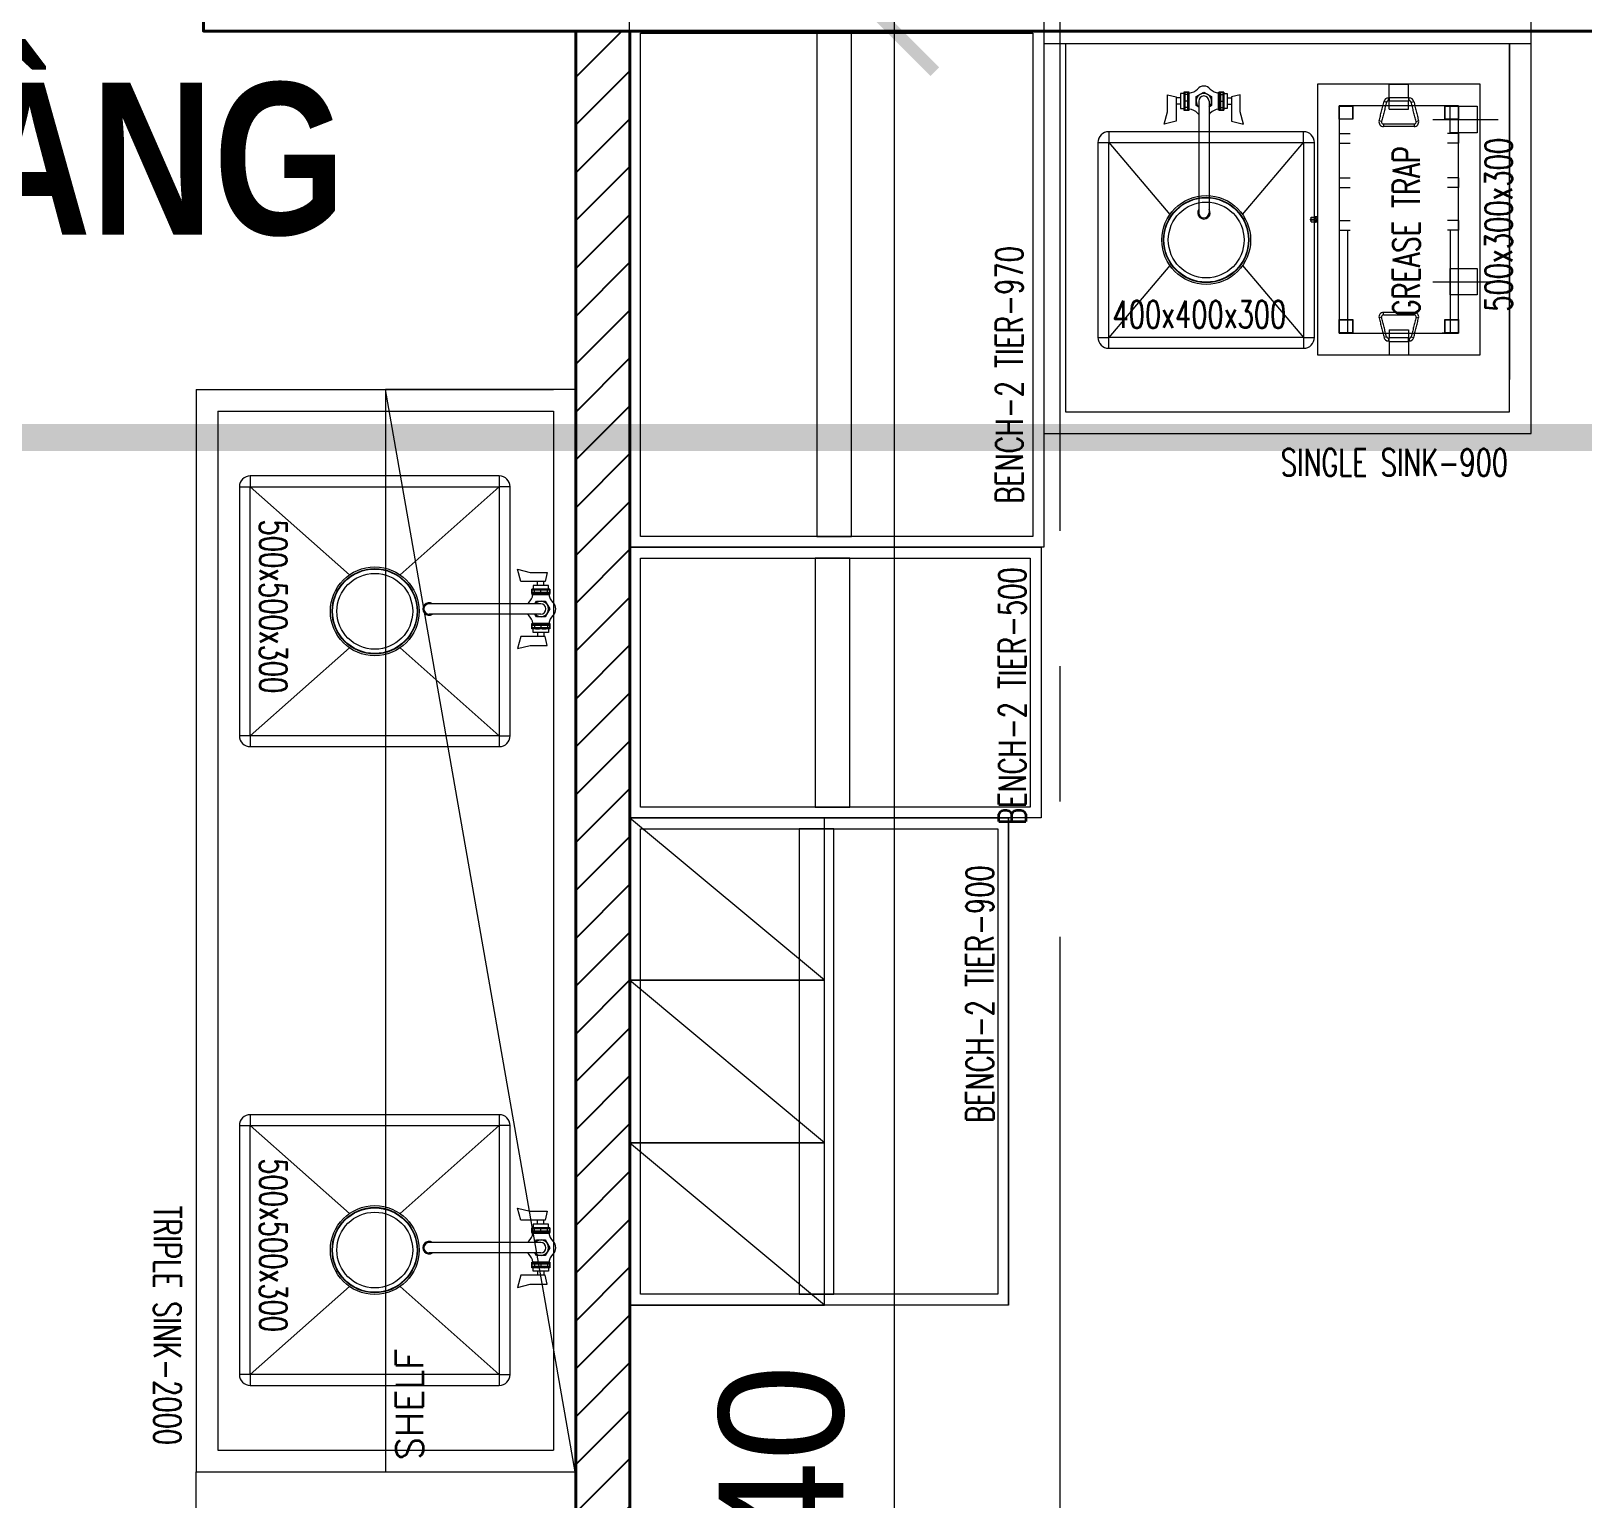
# Model space of a CAD drawing. Header units: millimetres. Extents: x 886808 to 1650903, y -1008069 to 230892.
# Drawn here: x 938053 to 940919, y -345311 to -342599 of the extents above; entities that cross this region are included whole.
import ezdxf

# ---------------------------------------------------------------- set-up
doc = ezdxf.new("R2010")
doc.units = ezdxf.units.MM
doc.linetypes.add('2nd Fl type B$0$$0$3.tuong bao ngoai$0$HIDDEN', pattern=[0.375, 0.25, -0.125])
doc.linetypes.add('CENTER', pattern=[2, 1.25, -0.25, 0.25, -0.25])
doc.layers.get('0').update_dxf_attribs({"lineweight": 0})
for name, color, linetype, lineweight in [('01- NET TUONG- 242', 242, 'Continuous', 40), ('8l NET TO', 8, 'Continuous', 9), ('A_Dim', 8, 'Continuous', 5), ('HACTH', 8, 'Continuous', 0), ('hatch', 250, 'Continuous', 0), ('I-FURN', 252, 'Continuous', 5), ('net vl', 33, 'Continuous', 5)]:
    doc.layers.add(name, color=color, linetype=linetype, lineweight=lineweight)
doc.layers.add('DS_Hatch', color=8, linetype='Continuous')
doc.styles.add('MtXpl_simplex8_shx', font='simplex8.shx')
doc.styles.add('Roof Fl type B$0$GHICHUTHUONG', font='arial.ttf', dxfattribs={"width": 0.8})
doc.styles.add('TIÊU ĐỀ', font='arial.ttf', dxfattribs={"height": 230})
doc.styles.add('{18b73a54-fa43-428c-adcb-c1c7bbdf2c84}', font='Simplex.shx')
doc.dimstyles.new('1-100', dxfattribs={"dimtxt": 230, "dimasz": 150, "dimexe": 150, "dimexo": 300, "dimgap": 90, "dimtad": 1, "dimdec": 0, "dimrnd": 5, "dimzin": 0, "dimtxsty": 'TIÊU ĐỀ', "dimblk": 'ARCHTICK', "dimcen": 100, "dimdle": 120, "dimclrd": 256, "dimclre": 256, "dimclrt": 2, "dimadec": 0, "dimazin": 0, "dimtfac": 1, "dimtdec": 0, "dimtix": 1, "dimtmove": 1, "dimatfit": 3, "dimldrblk": 'OPEN30', "dimfxl": 900, "dimtolj": 1, "dimtzin": 0, "dimlwd": 13, "dimlwe": 13, "dimarcsym": 1})

# ---------------------------------------------------------------- blocks, each defined once
blk = doc.blocks.new('TRUC KHU BEP')
at = {"layer": '8l NET TO', "color": 251, "linetype": 'CENTER', "ltscale": 1000, "true_color": 0x636466, "transparency": 33554636}
blk.add_line((5034.7, -4023.5), (5034.7, 41133.5), dxfattribs=at)
blk = doc.blocks.new('TUONG BEP TG 1')
at = {"layer": '01- NET TUONG- 242', "transparency": 33554636}
blk.add_lwpolyline([(3452.6, 37100), (6590.6, 37100), (6590.6, 36900), (3452.6, 36900)], close=True, dxfattribs=at)
blk = doc.blocks.new('BO TRI BEP')
at = {"layer": 'DS_Hatch', "transparency": 33554534}
h = blk.add_hatch(dxfattribs=at)
h.set_pattern_fill('ANSI31', color=256, scale=500)
h.set_pattern_definition([(45, (-934988.59, 379499.195), (-44.194174, 44.194174), [])])
h.paths.add_polyline_path([(6079.1, 13806.3), (9930.4, 13806.3), (9930.4, 13697.9), (6079.1, 13697.9)])
h.paths.add_polyline_path([(4269.5, 17522.7), (200.2, 17522.7), (200.2, 17622.7), (4269.5, 17622.7)])
h.paths.add_polyline_path([(4780, 27100), (200.2, 27100), (200.2, 27200), (4780, 27200)])
h.paths.add_polyline_path([(4070.1, 27200), (4170.1, 27200), (4170.1, 27776), (4070.1, 27776)])
h.paths.add_polyline_path([(200.2, 29477), (4070.1, 29477.5), (4070.1, 29377.5), (200.2, 29377)])
h.paths.add_polyline_path([(4070.1, 30277), (4170.1, 30277), (4170.2, 28778), (4070.1, 28778)])
h.paths.add_polyline_path([(4170.2, 31277), (4170.2, 36900), (4070.2, 36900), (4070.2, 31277)])
at = {"layer": '01- NET TUONG- 242', "transparency": 33554636}
blk.add_lwpolyline([(4170.2, 31277), (4170.2, 36900), (4070.2, 36900), (4070.2, 31277)], close=True, dxfattribs=at)
at = {"layer": 'net vl', "ltscale": 300, "transparency": 33554636, "insert": (2390.6, 36627.7), "char_height": 280.709, "width": 3272.741, "attachment_point": 5, "style": 'Roof Fl type B$0$GHICHUTHUONG'}
blk.add_mtext('{\\fArial|b1|i0|c0|p34;LỐI NHẬP HÀNG}', dxfattribs=at)
blk = doc.blocks.new('A$C26DD556D')
at = {"layer": 'hatch', "transparency": 33554636}
for p, q in [((6049.2, 26632.6), (6049.2, 27602.6)), ((6069.2, 26652.6), (6069.2, 27582.6)), ((6069.2, 27582.6), (6794.2, 27582.6)), ((6395.2, 27582.6), (6395.2, 26652.6)), ((6459.2, 27582.6), (6395.2, 27582.6)), ((6459.2, 26652.6), (6459.2, 27582.6)), ((6794.2, 27582.6), (6794.2, 26652.6)), ((6814.2, 27602.6), (6814.2, 26842.6)), ((6814.2, 27602.6), (6814.2, 26632.6)), ((7714.2, 27562.6), (7714.2, 27602.6)), ((7714.2, 27562.6), (6814.2, 27562.6)), ((7674.2, 27562.6), (6854.2, 27562.6)), ((6854.2, 27562.6), (6854.2, 26882.6)), ((7674.2, 26882.6), (7674.2, 27562.6)), ((7674.2, 27562.6), (7674.2, 26942.6)), ((7714.2, 26842.6), (7714.2, 27562.6)), ((7042.6, 27437.2), (7042.6, 27468.4)), ((7042.6, 27468.4), (7059, 27464.7)), ((7059, 27464.7), (7059, 27420)), ((7066.6, 27462.8), (7059, 27462.8)), ((7066.6, 27470.9), (7066.6, 27443)), ((7073, 27470.9), (7066.6, 27470.9)), ((7073, 27473.5), (7073, 27440.4)), ((7083, 27473.5), (7073, 27473.5)), ((7073, 27473.5), (7081.5, 27473.5)), ((7073, 27473.5), (7073, 27440.4)), ((7073, 27473.5), (7081.5, 27473.5)), ((7073, 27473.5), (7073, 27440.4)), ((7081.5, 27468.9), (7073, 27468.9)), ((7081.5, 27468.9), (7073, 27468.9)), ((7075, 27473.5), (7075, 27440.4)), ((7079.5, 27473.5), (7079.5, 27440.4)), ((7081.5, 27440.4), (7081.5, 27473.5)), ((7081.5, 27440.4), (7081.5, 27473.5)), ((7081.5, 27473.5), (7081.5, 27440.4)), ((7081.5, 27473.5), (7081.5, 27440.4)), ((7083, 27440.4), (7083, 27473.5)), ((7083, 27440.4), (7083, 27473.5)), ((7083, 27443), (7083, 27470.9)), ((7136.8, 27440.4), (7136.8, 27473.5)), ((7136.8, 27440.4), (7136.8, 27473.5)), ((7136.8, 27473.5), (7146.8, 27473.5)), ((7136.8, 27440.4), (7136.8, 27473.5)), ((7136.8, 27440.4), (7136.8, 27473.5)), ((7136.8, 27473.5), (7146.8, 27473.5)), ((7136.8, 27471.8), (7136.8, 27441.6)), ((7136.8, 27443), (7136.8, 27470.9)), ((7136.8, 27443), (7136.8, 27470.9)), ((7138.3, 27440.4), (7138.3, 27473.5)), ((7138.3, 27440.4), (7138.3, 27473.5)), ((7146.8, 27473.5), (7138.3, 27473.5)), ((7138.3, 27473.5), (7138.3, 27440.4)), ((7146.8, 27473.5), (7138.3, 27473.5)), ((7138.3, 27473.5), (7138.3, 27440.4)), ((7138.3, 27468.9), (7146.8, 27468.9)), ((7138.3, 27468.9), (7146.8, 27468.9)), ((7140.3, 27473.5), (7140.3, 27440.4)), ((7144.8, 27473.5), (7144.8, 27440.4)), ((7146.8, 27473.5), (7146.8, 27440.4)), ((7146.8, 27473.5), (7146.8, 27440.4)), ((7146.8, 27473.5), (7146.8, 27440.4)), ((7146.8, 27473.5), (7146.8, 27440.4)), ((7146.8, 27470.9), (7153.2, 27470.9)), ((7153.2, 27470.9), (7153.2, 27443)), ((7153.2, 27462.8), (7160.8, 27462.8)), ((7177.2, 27468.4), (7160.8, 27464.7)), ((7160.8, 27464.7), (7160.8, 27420)), ((7177.2, 27437.2), (7177.2, 27468.4)), ((7620, 27488.2), (7320, 27488.2)), ((7320, 27488.2), (7320, 26988.2)), ((7450.7, 27457.8), (7450.7, 27462.6)), ((7452, 27488.2), (7488, 27488.2)), ((7452, 27463.8), (7452, 27488.2)), ((7452, 27488.2), (7488, 27488.2)), ((7452, 27463.8), (7452, 27488.2)), ((7452, 27463.8), (7452, 27456.6)), ((7452, 27463.8), (7452, 27456.6)), ((7488, 27463.8), (7488, 27488.2)), ((7488, 27463.8), (7488, 27488.2)), ((7488, 27463.8), (7488, 27456.6)), ((7488, 27463.8), (7488, 27456.6)), ((7489.3, 27457.8), (7489.3, 27462.6)), ((7620, 26988.2), (7620, 27488.2)), ((7036.6, 27414), (7042.6, 27437.2)), ((7066.6, 27451.1), (7059, 27451.1)), ((7066.6, 27443), (7073, 27443)), ((7081.5, 27456.9), (7073, 27456.9)), ((7081.5, 27456.9), (7073, 27456.9)), ((7081.5, 27444.9), (7073, 27444.9)), ((7081.5, 27444.9), (7073, 27444.9)), ((7073, 27440.4), (7083, 27440.4)), ((7081.5, 27440.4), (7073, 27440.4)), ((7081.5, 27440.4), (7073, 27440.4)), ((7100.4, 27456.9), (7100.4, 27250.5)), ((7119.4, 27456.9), (7119.4, 27250.5)), ((7146.8, 27440.4), (7136.8, 27440.4)), ((7146.8, 27440.4), (7136.8, 27440.4)), ((7138.3, 27456.9), (7146.8, 27456.9)), ((7138.3, 27456.9), (7146.8, 27456.9)), ((7138.3, 27444.9), (7146.8, 27444.9)), ((7138.3, 27444.9), (7146.8, 27444.9)), ((7138.3, 27440.4), (7146.8, 27440.4)), ((7138.3, 27440.4), (7146.8, 27440.4)), ((7153.2, 27443), (7146.8, 27443)), ((7153.2, 27451.1), (7160.8, 27451.1)), ((7183.2, 27414), (7177.2, 27437.2)), ((7580, 27448.2), (7360, 27448.2)), ((7360, 27448.2), (7360, 27028.2)), ((7360, 27423.2), (7360, 27448.2)), ((7360, 27448.2), (7385, 27448.2)), ((7360.5, 27423.7), (7360.5, 27447.7)), ((7360.5, 27447.7), (7384.5, 27447.7)), ((7384.5, 27447.7), (7384.5, 27423.7)), ((7385, 27448.2), (7385, 27423.2)), ((7447.2, 27455.1), (7442.6, 27456.3)), ((7452, 27442.2), (7452, 27456.6)), ((7452, 27442.2), (7452, 27456.6)), ((7452, 27442.2), (7488, 27442.2)), ((7452, 27442.2), (7488, 27442.2)), ((7488, 27442.2), (7488, 27456.6)), ((7488, 27442.2), (7488, 27456.6)), ((7492.8, 27455.1), (7497.5, 27456.3)), ((7580, 27448.2), (7550, 27448.2)), ((7555, 27423.2), (7555, 27448.2)), ((7555, 27448.2), (7580, 27448.2)), ((7555.5, 27423.7), (7555.5, 27447.7)), ((7555.5, 27447.7), (7579.5, 27447.7)), ((7564.7, 27398.2), (7564.7, 27447.2)), ((7564.7, 27447.2), (7614.7, 27447.2)), ((7579.5, 27447.7), (7579.5, 27423.7)), ((7580, 27028.2), (7580, 27448.2)), ((7580, 27448.2), (7580, 27423.2)), ((7614.7, 27447.2), (7614.7, 27398.2)), ((7059, 27420), (7036.6, 27414)), ((7160.8, 27420), (7183.2, 27414)), ((7385, 27423.2), (7360, 27423.2)), ((7384.5, 27423.7), (7360.5, 27423.7)), ((7438.2, 27419.1), (7433.6, 27420.3)), ((7441.7, 27414.6), (7441.7, 27409.8)), ((7498.3, 27414.6), (7498.3, 27409.8)), ((7501.8, 27419.1), (7506.5, 27420.3)), ((7532.6, 27422.7), (7653.6, 27422.7)), ((7580, 27423.2), (7555, 27423.2)), ((7579.5, 27423.7), (7555.5, 27423.7)), ((6914.2, 27380.3), (6914.2, 27020.3)), ((6915.4, 27380.3), (6934.2, 27380.3)), ((7294.2, 27400.3), (6934.2, 27400.3)), ((6934.2, 27399.1), (6934.2, 27380.3)), ((6934.2, 27380.3), (7294.2, 27380.3)), ((6934.2, 27020.3), (6934.2, 27380.3)), ((6934.2, 27380.3), (7046.9, 27247.1)), ((7181.5, 27247.1), (7294.2, 27380.3)), ((7294.2, 27380.3), (7294.2, 27399.1)), ((7294.2, 27380.3), (7313, 27380.3)), ((7294.2, 27380.3), (7294.2, 27020.3)), ((7314.2, 27020.3), (7314.2, 27380.3)), ((7360, 27397.2), (7360, 27379.2)), ((7360, 27397.2), (7380, 27397.2)), ((7360, 27379.2), (7380, 27379.2)), ((7580, 27397.2), (7560, 27397.2)), ((7580, 27379.2), (7560, 27379.2)), ((7614.7, 27398.2), (7564.7, 27398.2)), ((7580, 27397.2), (7580, 27379.2)), ((7360, 27315.2), (7360, 27297.2)), ((7360, 27315.2), (7380, 27315.2)), ((7360, 27297.2), (7380, 27297.2)), ((7580, 27315.2), (7560, 27315.2)), ((7580, 27297.2), (7560, 27297.2)), ((7580, 27315.2), (7580, 27297.2)), ((7306.2, 27239), (7306.2, 27237.5)), ((7306.2, 27239), (7314.5, 27239)), ((7306.2, 27237.5), (7314.5, 27237.5)), ((7307.9, 27242.5), (7307.9, 27241.9)), ((7307.9, 27239), (7307.9, 27241.9)), ((7307.9, 27234.6), (7307.9, 27237.5)), ((7308.2, 27234), (7307.9, 27234.6)), ((7307.9, 27234.6), (7307.9, 27234)), ((7307.9, 27234), (7308.2, 27234)), ((7308.2, 27242.5), (7314.2, 27242.5)), ((7308.2, 27234), (7314.2, 27234)), ((7314.2, 27242.5), (7314.6, 27241.9)), ((7314.6, 27242.5), (7314.2, 27242.5)), ((7316, 27243.3), (7314.5, 27243.3)), ((7314.5, 27243.3), (7314.5, 27239)), ((7314.5, 27239), (7314.5, 27237.5)), ((7314.5, 27239), (7316.1, 27239)), ((7314.5, 27237.5), (7316.1, 27237.5)), ((7314.5, 27237.5), (7314.5, 27233.1)), ((7314.5, 27233.1), (7316, 27233.1)), ((7316, 27243.3), (7316, 27239)), ((7320, 27242.8), (7316, 27242.8)), ((7316, 27237.5), (7316, 27233.1)), ((7316, 27233.6), (7320, 27233.6)), ((7317, 27238.4), (7320, 27238.4)), ((7317, 27238.1), (7317, 27238.4)), ((7317, 27238.1), (7320, 27238.1)), ((7360, 27236.2), (7360, 27218.2)), ((7360, 27236.2), (7380, 27236.2)), ((7580, 27236.2), (7560, 27236.2)), ((7580, 27236.2), (7580, 27218.2)), ((7360, 27218.2), (7380, 27218.2)), ((7375, 27218.2), (7375, 27028.2)), ((7580, 27218.2), (7560, 27218.2)), ((7565, 27218.2), (7565, 27028.2)), ((7046.9, 27153.4), (6934.2, 27020.3)), ((7181.5, 27153.4), (7294.2, 27020.3)), ((7564.7, 27098.7), (7564.7, 27147.7)), ((7564.7, 27147.7), (7614.7, 27147.7)), ((7614.7, 27147.7), (7614.7, 27098.7)), ((7532.6, 27123.2), (7653.6, 27123.2)), ((7614.7, 27098.7), (7564.7, 27098.7)), ((7441.7, 27061.8), (7441.7, 27066.6)), ((7498.3, 27061.8), (7498.3, 27066.6)), ((7360, 27028.2), (7360, 27053.2)), ((7360, 27053.2), (7385, 27053.2)), ((7360.5, 27028.7), (7360.5, 27052.7)), ((7360.5, 27052.7), (7384.5, 27052.7)), ((7384.5, 27052.7), (7384.5, 27028.7)), ((7385, 27053.2), (7385, 27028.2)), ((7438.2, 27057.4), (7433.6, 27056.2)), ((7452, 27034.2), (7488, 27034.2)), ((7452, 27034.2), (7452, 27019.8)), ((7452, 27034.2), (7488, 27034.2)), ((7452, 27034.2), (7452, 27019.8)), ((7488, 27034.2), (7488, 27019.8)), ((7488, 27034.2), (7488, 27019.8)), ((7501.8, 27057.4), (7506.5, 27056.2)), ((7555, 27028.2), (7555, 27053.2)), ((7555, 27053.2), (7580, 27053.2)), ((7555.5, 27028.7), (7555.5, 27052.7)), ((7555.5, 27052.7), (7579.5, 27052.7)), ((7579.5, 27052.7), (7579.5, 27028.7)), ((7580, 27053.2), (7580, 27028.2)), ((6915.4, 27020.3), (6934.2, 27020.3)), ((7294.2, 27020.3), (6934.2, 27020.3)), ((6934.2, 27001.5), (6934.2, 27020.3)), ((7294.2, 27020.3), (7313, 27020.3)), ((7294.2, 27020.3), (7294.2, 27001.5)), ((7360, 27028.2), (7580, 27028.2)), ((7385, 27028.2), (7360, 27028.2)), ((7384.5, 27028.7), (7360.5, 27028.7)), ((7447.2, 27021.4), (7442.6, 27020.2)), ((7450.7, 27018.6), (7450.7, 27013.8)), ((7452, 27012.6), (7452, 27019.8)), ((7452, 27012.6), (7452, 27019.8)), ((7452, 27012.6), (7452, 26988.2)), ((7452, 27012.6), (7452, 26988.2)), ((7488, 27012.6), (7488, 27019.8)), ((7488, 27012.6), (7488, 27019.8)), ((7488, 27012.6), (7488, 26988.2)), ((7488, 27012.6), (7488, 26988.2)), ((7489.3, 27018.6), (7489.3, 27013.8)), ((7492.8, 27021.4), (7497.5, 27020.2)), ((7580, 27028.2), (7550, 27028.2)), ((7580, 27028.2), (7555, 27028.2)), ((7579.5, 27028.7), (7555.5, 27028.7)), ((6934.2, 27000.3), (7294.2, 27000.3)), ((7320, 26988.2), (7620, 26988.2)), ((7452, 26988.2), (7488, 26988.2)), ((7452, 26988.2), (7488, 26988.2)), ((5248.6, 26924.3), (5248.6, 24924.3)), ((5248.6, 26924.3), (5908.6, 26924.3)), ((5948.6, 26924.3), (5598.6, 26924.3)), ((5598.6, 26924.3), (5598.6, 24924.3)), ((5948.6, 24924.3), (5598.6, 26924.3)), ((5948.6, 24924.3), (5948.6, 26924.3)), ((5948.6, 26924.3), (5948.6, 24924.3)), ((5288.6, 26884.3), (5288.6, 24964.3)), ((5288.6, 26884.3), (5908.6, 26884.3)), ((5288.6, 26884.3), (5908.6, 26884.3)), ((5908.6, 26884.3), (5908.6, 24964.3)), ((6854.2, 26882.6), (7674.2, 26882.6)), ((6814.2, 26842.6), (7714.2, 26842.6)), ((5328.6, 26744.3), (5328.6, 26284.3)), ((5329.8, 26744.3), (5348.6, 26744.3)), ((5808.6, 26764.3), (5348.6, 26764.3)), ((5348.6, 26763.1), (5348.6, 26744.3)), ((5348.6, 26744.3), (5808.6, 26744.3)), ((5348.6, 26284.3), (5348.6, 26744.3)), ((5531.7, 26581.6), (5348.6, 26744.3)), ((5808.6, 26744.3), (5625.5, 26581.6)), ((5808.6, 26763.1), (5808.6, 26744.3)), ((5827.4, 26744.3), (5808.6, 26744.3)), ((5808.6, 26744.3), (5808.6, 26284.3)), ((5828.6, 26284.3), (5828.6, 26744.3)), ((6049.2, 26132.6), (6049.2, 26632.6)), ((6049.2, 26632.6), (6809.2, 26632.6)), ((6814.2, 26632.6), (6049.2, 26632.6)), ((6794.2, 26652.6), (6069.2, 26652.6)), ((6395.2, 26652.6), (6459.2, 26652.6)), ((6809.2, 26632.6), (6809.2, 26132.6)), ((6069.2, 26152.6), (6069.2, 26612.6)), ((6069.2, 26612.6), (6789.2, 26612.6)), ((6392.2, 26612.6), (6392.2, 26152.6)), ((6456.2, 26612.6), (6392.2, 26612.6)), ((6456.2, 26152.6), (6456.2, 26612.6)), ((6789.2, 26612.6), (6789.2, 26152.6)), ((5842.4, 26591.9), (5865.5, 26585.9)), ((5848.4, 26569.5), (5842.4, 26591.9)), ((5865.5, 26585.9), (5896.8, 26585.9)), ((5896.8, 26585.9), (5893.1, 26569.5)), ((5893.1, 26569.5), (5848.4, 26569.5)), ((5901.9, 26555.5), (5868.7, 26555.5)), ((5868.7, 26555.5), (5868.7, 26545.5)), ((5868.7, 26547), (5868.7, 26555.5)), ((5901.9, 26555.5), (5868.7, 26555.5)), ((5868.7, 26547), (5868.7, 26555.5)), ((5901.9, 26555.5), (5868.7, 26555.5)), ((5901.9, 26553.5), (5868.7, 26553.5)), ((5901.9, 26549), (5868.7, 26549)), ((5868.7, 26547), (5901.9, 26547)), ((5868.7, 26547), (5901.9, 26547)), ((5901.9, 26547), (5868.7, 26547)), ((5901.9, 26547), (5868.7, 26547)), ((5868.7, 26545.5), (5901.9, 26545.5)), ((5868.7, 26545.5), (5901.9, 26545.5)), ((5899.2, 26561.9), (5871.4, 26561.9)), ((5871.4, 26561.9), (5871.4, 26555.5)), ((5871.4, 26545.5), (5899.2, 26545.5)), ((5873.3, 26547), (5873.3, 26555.5)), ((5873.3, 26547), (5873.3, 26555.5)), ((5879.4, 26561.9), (5879.4, 26569.5)), ((5885.3, 26547), (5885.3, 26555.5)), ((5885.3, 26547), (5885.3, 26555.5)), ((5891.1, 26561.9), (5891.1, 26569.5)), ((5897.3, 26547), (5897.3, 26555.5)), ((5897.3, 26547), (5897.3, 26555.5)), ((5899.2, 26555.5), (5899.2, 26561.9)), ((5901.9, 26545.5), (5901.9, 26555.5)), ((5901.9, 26555.5), (5901.9, 26547)), ((5901.9, 26555.5), (5901.9, 26547)), ((5885.3, 26528.1), (5678.8, 26528.1)), ((5885.3, 26509.1), (5678.8, 26509.1)), ((5868.7, 26491.7), (5901.9, 26491.7)), ((5868.7, 26491.7), (5901.9, 26491.7)), ((5868.7, 26481.7), (5868.7, 26491.7)), ((5868.7, 26491.7), (5901.9, 26491.7)), ((5868.7, 26491.7), (5901.9, 26491.7)), ((5868.7, 26481.7), (5868.7, 26491.7)), ((5868.7, 26490.2), (5901.9, 26490.2)), ((5868.7, 26490.2), (5901.9, 26490.2)), ((5868.7, 26490.2), (5868.7, 26481.7)), ((5901.9, 26490.2), (5868.7, 26490.2)), ((5868.7, 26490.2), (5868.7, 26481.7)), ((5901.9, 26490.2), (5868.7, 26490.2)), ((5901.9, 26488.2), (5868.7, 26488.2)), ((5900.2, 26491.7), (5869.9, 26491.7)), ((5871.4, 26491.7), (5899.2, 26491.7)), ((5871.4, 26491.7), (5899.2, 26491.7)), ((5873.3, 26490.2), (5873.3, 26481.7)), ((5873.3, 26490.2), (5873.3, 26481.7)), ((5885.3, 26490.2), (5885.3, 26481.7)), ((5885.3, 26490.2), (5885.3, 26481.7)), ((5897.3, 26490.2), (5897.3, 26481.7)), ((5897.3, 26490.2), (5897.3, 26481.7)), ((5901.9, 26491.7), (5901.9, 26481.7)), ((5901.9, 26491.7), (5901.9, 26481.7)), ((5901.9, 26481.7), (5901.9, 26490.2)), ((5901.9, 26481.7), (5901.9, 26490.2)), ((5848.4, 26467.7), (5842.4, 26445.3)), ((5893.1, 26467.7), (5848.4, 26467.7)), ((5901.9, 26483.7), (5868.7, 26483.7)), ((5901.9, 26481.7), (5868.7, 26481.7)), ((5901.9, 26481.7), (5868.7, 26481.7)), ((5901.9, 26481.7), (5868.7, 26481.7)), ((5901.9, 26481.7), (5868.7, 26481.7)), ((5871.4, 26475.3), (5871.4, 26481.7)), ((5899.2, 26475.3), (5871.4, 26475.3)), ((5879.4, 26475.3), (5879.4, 26467.7)), ((5891.1, 26475.3), (5891.1, 26467.7)), ((5896.8, 26451.3), (5893.1, 26467.7)), ((5899.2, 26481.7), (5899.2, 26475.3)), ((5531.7, 26447), (5348.6, 26284.3)), ((5625.5, 26447), (5808.6, 26284.3)), ((5842.4, 26445.3), (5865.5, 26451.3)), ((5865.5, 26451.3), (5896.8, 26451.3)), ((5348.6, 26284.3), (5329.8, 26284.3)), ((5348.6, 26284.3), (5348.6, 26265.5)), ((5808.6, 26284.3), (5348.6, 26284.3)), ((5348.6, 26264.3), (5808.6, 26264.3)), ((5808.6, 26284.3), (5827.4, 26284.3)), ((5808.6, 26284.3), (5808.6, 26265.5)), ((6789.2, 26152.6), (6069.2, 26152.6)), ((6392.2, 26152.6), (6456.2, 26152.6)), ((6049.2, 26132.6), (6749.2, 26132.6)), ((6049.2, 25232.6), (6049.2, 26132.6)), ((6049.2, 26132.6), (6749.2, 26132.6)), ((6409.2, 26132.6), (6049.2, 26132.6)), ((6049.2, 26132.6), (6049.2, 25832.6)), ((6409.2, 25832.6), (6049.2, 26132.6)), ((6809.2, 26132.6), (6049.2, 26132.6)), ((6409.2, 25832.6), (6409.2, 26132.6)), ((6749.2, 25232.6), (6749.2, 26132.6)), ((6749.2, 26132.6), (6749.2, 25232.6)), ((6069.2, 25252.6), (6069.2, 26112.6)), ((6069.2, 26112.6), (6729.2, 26112.6)), ((6362.2, 26112.6), (6362.2, 25252.6)), ((6426.2, 26112.6), (6362.2, 26112.6)), ((6426.2, 25252.6), (6426.2, 26112.6)), ((6729.2, 26112.6), (6729.2, 25252.6)), ((6409.2, 25832.6), (6049.2, 25832.6)), ((6049.2, 25832.6), (6049.2, 25532.6)), ((6409.2, 25532.6), (6049.2, 25832.6)), ((6049.2, 25832.6), (6409.2, 25832.6)), ((6409.2, 25532.6), (6409.2, 25832.6)), ((5808.6, 25584.3), (5348.6, 25584.3)), ((5348.6, 25583.1), (5348.6, 25564.3)), ((5808.6, 25583.1), (5808.6, 25564.3)), ((5328.6, 25564.3), (5328.6, 25104.3)), ((5329.8, 25564.3), (5348.6, 25564.3)), ((5348.6, 25564.3), (5808.6, 25564.3)), ((5348.6, 25104.3), (5348.6, 25564.3)), ((5531.7, 25401.6), (5348.6, 25564.3)), ((5808.6, 25564.3), (5625.5, 25401.6)), ((5827.4, 25564.3), (5808.6, 25564.3)), ((5808.6, 25564.3), (5808.6, 25104.3)), ((5828.6, 25104.3), (5828.6, 25564.3)), ((6409.2, 25532.6), (6049.2, 25532.6)), ((6049.2, 25532.6), (6049.2, 25232.6)), ((6409.2, 25232.6), (6049.2, 25532.6)), ((6049.2, 25532.6), (6409.2, 25532.6)), ((6409.2, 25232.6), (6409.2, 25532.6)), ((5842.4, 25411.9), (5865.5, 25405.9)), ((5848.4, 25389.5), (5842.4, 25411.9)), ((5865.5, 25405.9), (5896.8, 25405.9)), ((5896.8, 25405.9), (5893.1, 25389.5)), ((5893.1, 25389.5), (5848.4, 25389.5)), ((5901.9, 25375.5), (5868.7, 25375.5)), ((5868.7, 25375.5), (5868.7, 25365.5)), ((5868.7, 25367), (5868.7, 25375.5)), ((5901.9, 25375.5), (5868.7, 25375.5)), ((5868.7, 25367), (5868.7, 25375.5)), ((5901.9, 25375.5), (5868.7, 25375.5)), ((5901.9, 25373.5), (5868.7, 25373.5)), ((5901.9, 25369), (5868.7, 25369)), ((5899.2, 25381.9), (5871.4, 25381.9)), ((5871.4, 25381.9), (5871.4, 25375.5)), ((5873.3, 25367), (5873.3, 25375.5)), ((5873.3, 25367), (5873.3, 25375.5)), ((5879.4, 25381.9), (5879.4, 25389.5)), ((5885.3, 25367), (5885.3, 25375.5)), ((5885.3, 25367), (5885.3, 25375.5)), ((5891.1, 25381.9), (5891.1, 25389.5)), ((5897.3, 25367), (5897.3, 25375.5)), ((5897.3, 25367), (5897.3, 25375.5)), ((5899.2, 25375.5), (5899.2, 25381.9)), ((5901.9, 25365.5), (5901.9, 25375.5)), ((5901.9, 25375.5), (5901.9, 25367)), ((5901.9, 25375.5), (5901.9, 25367)), ((5885.3, 25348.1), (5678.8, 25348.1)), ((5868.7, 25367), (5901.9, 25367)), ((5868.7, 25367), (5901.9, 25367)), ((5901.9, 25367), (5868.7, 25367)), ((5901.9, 25367), (5868.7, 25367)), ((5868.7, 25365.5), (5901.9, 25365.5)), ((5868.7, 25365.5), (5901.9, 25365.5)), ((5871.4, 25365.5), (5899.2, 25365.5)), ((5885.3, 25329.1), (5678.8, 25329.1)), ((5868.7, 25311.7), (5901.9, 25311.7)), ((5868.7, 25311.7), (5901.9, 25311.7)), ((5868.7, 25301.7), (5868.7, 25311.7)), ((5868.7, 25311.7), (5901.9, 25311.7)), ((5868.7, 25311.7), (5901.9, 25311.7)), ((5868.7, 25301.7), (5868.7, 25311.7)), ((5868.7, 25310.2), (5901.9, 25310.2)), ((5868.7, 25310.2), (5901.9, 25310.2)), ((5868.7, 25310.2), (5868.7, 25301.7)), ((5901.9, 25310.2), (5868.7, 25310.2)), ((5868.7, 25310.2), (5868.7, 25301.7)), ((5901.9, 25310.2), (5868.7, 25310.2)), ((5900.2, 25311.7), (5869.9, 25311.7)), ((5871.4, 25311.7), (5899.2, 25311.7)), ((5871.4, 25311.7), (5899.2, 25311.7)), ((5873.3, 25310.2), (5873.3, 25301.7)), ((5873.3, 25310.2), (5873.3, 25301.7)), ((5885.3, 25310.2), (5885.3, 25301.7)), ((5885.3, 25310.2), (5885.3, 25301.7)), ((5897.3, 25310.2), (5897.3, 25301.7)), ((5897.3, 25310.2), (5897.3, 25301.7)), ((5901.9, 25311.7), (5901.9, 25301.7)), ((5901.9, 25311.7), (5901.9, 25301.7)), ((5901.9, 25301.7), (5901.9, 25310.2)), ((5901.9, 25301.7), (5901.9, 25310.2)), ((5848.4, 25287.7), (5842.4, 25265.3)), ((5893.1, 25287.7), (5848.4, 25287.7)), ((5901.9, 25308.2), (5868.7, 25308.2)), ((5901.9, 25303.7), (5868.7, 25303.7)), ((5901.9, 25301.7), (5868.7, 25301.7)), ((5901.9, 25301.7), (5868.7, 25301.7)), ((5901.9, 25301.7), (5868.7, 25301.7)), ((5901.9, 25301.7), (5868.7, 25301.7)), ((5871.4, 25295.3), (5871.4, 25301.7)), ((5899.2, 25295.3), (5871.4, 25295.3)), ((5879.4, 25295.3), (5879.4, 25287.7)), ((5891.1, 25295.3), (5891.1, 25287.7)), ((5896.8, 25271.3), (5893.1, 25287.7)), ((5899.2, 25301.7), (5899.2, 25295.3)), ((5531.7, 25267), (5348.6, 25104.3)), ((5625.5, 25267), (5808.6, 25104.3)), ((5842.4, 25265.3), (5865.5, 25271.3)), ((5865.5, 25271.3), (5896.8, 25271.3)), ((6749.2, 25232.6), (6049.2, 25232.6)), ((6049.2, 25232.6), (6409.2, 25232.6)), ((6729.2, 25252.6), (6069.2, 25252.6)), ((6362.2, 25252.6), (6426.2, 25252.6)), ((5348.6, 25104.3), (5329.8, 25104.3)), ((5348.6, 25104.3), (5348.6, 25085.5)), ((5808.6, 25104.3), (5348.6, 25104.3)), ((5348.6, 25084.3), (5808.6, 25084.3)), ((5808.6, 25104.3), (5827.4, 25104.3)), ((5808.6, 25104.3), (5808.6, 25085.5)), ((5288.6, 24964.3), (5908.6, 24964.3)), ((5288.6, 24964.3), (5908.6, 24964.3)), ((5248.6, 24924.3), (5948.6, 24924.3)), ((5248.6, 23624.3), (5248.6, 24924.3)), ((5248.6, 24924.3), (5908.6, 24924.3)), ((5598.6, 24924.3), (5948.6, 24924.3)), ((5948.6, 24924.3), (5948.6, 23624.3))]:
    blk.add_line(p, q, dxfattribs=at)
for points in [[(7100.4, 27445.9), (7095.6, 27448.7), (7095.6, 27465.2), (7109.9, 27473.4), (7124.2, 27465.2), (7124.2, 27448.7), (7119.4, 27445.9)], [(5874.3, 26528.1), (5877, 26532.9), (5893.5, 26532.9), (5901.8, 26518.6), (5893.5, 26504.3), (5877, 26504.3), (5874.3, 26509.1)], [(5874.3, 25348.1), (5877, 25352.9), (5893.5, 25352.9), (5901.8, 25338.6), (5893.5, 25324.3), (5877, 25324.3), (5874.3, 25329.1)]]:
    blk.add_lwpolyline(points, dxfattribs=at)
for centre, radius in [((7114.2, 27200.3), 82), ((7114.2, 27200.3), 78.8), ((7114.2, 27200.3), 78), ((7114.2, 27200.3), 70), ((5578.6, 26514.3), 82), ((5578.6, 26514.3), 78.8), ((5578.6, 26514.3), 78), ((5578.6, 26514.3), 70), ((5578.6, 25334.3), 82), ((5578.6, 25334.3), 78.8), ((5578.6, 25334.3), 78), ((5578.6, 25334.3), 70)]:
    blk.add_circle(centre, radius, dxfattribs=at)
for centre, radius, start, end in [((7083, 27462.9), 10, 143.1301, 216.8699), ((7083, 27462.9), 10, 143.1301, 216.8699), ((7093.5, 27477.7), 20.4, 191.8045, 205.377), ((7093.5, 27477.7), 20.4, 191.8045, 205.377), ((7061.1, 27477.7), 20.4, 334.623, 348.1955), ((7061, 27477.7), 20.4, 334.623, 348.1955), ((7071.5, 27462.9), 10, 323.1301, 36.8699), ((7071.5, 27462.9), 10, 323.1301, 36.8699), ((7080.7, 27495.4), 23.7, 275.6178, 316.8622), ((7109.9, 27456.9), 14.3, 311.6691, 228.3309), ((7109.9, 27469.1), 15.6, 40.3103, 139.6897), ((7109.9, 27456.9), 9.5, 0, 180), ((7139.1, 27495.4), 23.7, 223.1378, 264.3822), ((7148.3, 27462.9), 10, 143.1301, 216.8699), ((7148.3, 27462.9), 10, 143.1301, 216.8699), ((7158.7, 27477.7), 20.4, 191.8045, 205.377), ((7158.8, 27477.7), 20.4, 191.8045, 205.377), ((7126.3, 27477.7), 20.4, 334.623, 348.1955), ((7126.3, 27477.7), 20.4, 334.623, 348.1955), ((7136.8, 27462.9), 10, 323.1301, 36.8699), ((7136.8, 27462.9), 10, 323.1301, 36.8699), ((7450.7, 27454.2), 8.4, 90, 165.9638), ((7489.3, 27454.2), 8.4, 14.0362, 90), ((7083, 27450.9), 10, 143.1301, 216.8699), ((7083, 27450.9), 10, 143.1301, 216.8699), ((7093.5, 27436.2), 20.4, 154.623, 168.1955), ((7093.5, 27436.2), 20.4, 154.623, 168.1955), ((7071.5, 27450.9), 10, 323.1301, 36.8699), ((7071.5, 27450.9), 10, 323.1301, 36.8699), ((7061.1, 27436.2), 20.4, 11.8045, 25.377), ((7061, 27436.2), 20.4, 11.8045, 25.377), ((7080.7, 27418.5), 23.7, 43.1378, 84.3822), ((7109.9, 27444.8), 15.6, 220.3103, 232.5321), ((7109.9, 27444.8), 15.6, 307.4679, 319.6897), ((7139.1, 27418.5), 23.7, 95.6178, 136.8622), ((7148.3, 27450.9), 10, 143.1301, 216.8699), ((7148.3, 27450.9), 10, 143.1301, 216.8699), ((7158.7, 27436.2), 20.4, 154.623, 168.1955), ((7158.8, 27436.2), 20.4, 154.623, 168.1955), ((7136.8, 27450.9), 10, 323.1301, 36.8699), ((7136.8, 27450.9), 10, 323.1301, 36.8699), ((7126.3, 27436.2), 20.4, 11.8045, 25.377), ((7126.3, 27436.2), 20.4, 11.8045, 25.377), ((7450.7, 27454.2), 3.6, 90, 165.9638), ((7489.3, 27454.2), 3.6, 14.0362, 90), ((7441.7, 27418.2), 8.4, 165.9638, 270), ((7441.7, 27418.2), 3.6, 165.9638, 270), ((7498.3, 27418.2), 8.4, 270, 14.0362), ((7498.3, 27418.2), 3.6, 270, 14.0362), ((6934.2, 27380.3), 20, 90, 180), ((7294.2, 27380.3), 20, 0, 90), ((7109.9, 27250.5), 11.5, 145.6988, 34.3012), ((7109.9, 27250.5), 9.5, 180, 0), ((7318.7, 27238.2), 2.65, 59.3738, 300.6261), ((7441.7, 27058.2), 8.4, 90, 194.0362), ((7441.7, 27058.2), 3.6, 90, 194.0362), ((7498.3, 27058.2), 8.4, 345.9638, 90), ((7498.3, 27058.2), 3.6, 345.9638, 90), ((6934.2, 27020.3), 20, 180, 270), ((7294.2, 27020.3), 20, 270, 0), ((7450.7, 27022.2), 8.4, 194.0362, 270), ((7450.7, 27022.2), 3.6, 194.0362, 270), ((7489.3, 27022.2), 3.6, 270, 345.9638), ((7489.3, 27022.2), 8.4, 270, 345.9638), ((5348.6, 26744.3), 20, 90, 180), ((5808.6, 26744.3), 20, 0, 90), ((5846.8, 26547.8), 23.7, 313.1378, 354.3822), ((5864.5, 26535), 20.4, 64.623, 78.1955), ((5864.5, 26535), 20.4, 64.623, 78.1955), ((5864.5, 26567.4), 20.4, 281.8045, 295.377), ((5864.5, 26567.5), 20.4, 281.8045, 295.377), ((5879.3, 26545.5), 10, 53.1301, 126.8699), ((5879.3, 26545.5), 10, 53.1301, 126.8699), ((5879.3, 26557), 10, 233.1301, 306.8699), ((5879.3, 26557), 10, 233.1301, 306.8699), ((5891.3, 26545.5), 10, 53.1301, 126.8699), ((5891.3, 26545.5), 10, 53.1301, 126.8699), ((5891.3, 26557), 10, 233.1301, 306.8699), ((5891.3, 26557), 10, 233.1301, 306.8699), ((5906, 26535), 20.4, 101.8045, 115.377), ((5906, 26535), 20.4, 101.8045, 115.377), ((5906, 26567.4), 20.4, 244.623, 258.1955), ((5906, 26567.5), 20.4, 244.623, 258.1955), ((5923.8, 26547.8), 23.7, 185.6178, 226.8622), ((5678.8, 26518.6), 11.5, 55.6988, 304.3012), ((5678.8, 26518.6), 9.5, 90, 270), ((5873.1, 26518.6), 15.6, 130.3103, 142.5321), ((5885.3, 26518.6), 14.3, 221.6691, 138.3309), ((5885.3, 26518.6), 9.5, 270, 90), ((5897.4, 26518.6), 15.6, 310.3103, 49.6897), ((5873.1, 26518.6), 15.6, 217.4679, 229.6897), ((5846.8, 26489.4), 23.7, 5.6178, 46.8622), ((5864.5, 26469.8), 20.4, 64.623, 78.1955), ((5864.5, 26469.8), 20.4, 64.623, 78.1955), ((5879.3, 26480.2), 10, 53.1301, 126.8699), ((5879.3, 26480.2), 10, 53.1301, 126.8699), ((5891.3, 26480.2), 10, 53.1301, 126.8699), ((5891.3, 26480.2), 10, 53.1301, 126.8699), ((5906, 26469.8), 20.4, 101.8045, 115.377), ((5906, 26469.8), 20.4, 101.8045, 115.377), ((5923.8, 26489.4), 23.7, 133.1378, 174.3822), ((5864.5, 26502.2), 20.4, 281.8045, 295.377), ((5864.5, 26502.2), 20.4, 281.8045, 295.377), ((5879.3, 26491.7), 10, 233.1301, 306.8699), ((5879.3, 26491.7), 10, 233.1301, 306.8699), ((5891.3, 26491.7), 10, 233.1301, 306.8699), ((5891.3, 26491.7), 10, 233.1301, 306.8699), ((5906, 26502.2), 20.4, 244.623, 258.1955), ((5906, 26502.2), 20.4, 244.623, 258.1955), ((5348.6, 26284.3), 20, 180, 270), ((5808.6, 26284.3), 20, 270, 0), ((5348.6, 25564.3), 20, 90, 180), ((5808.6, 25564.3), 20, 0, 90), ((5864.5, 25355), 20.4, 64.623, 78.1955), ((5864.5, 25355), 20.4, 64.623, 78.1955), ((5864.5, 25387.4), 20.4, 281.8045, 295.377), ((5864.5, 25387.5), 20.4, 281.8045, 295.377), ((5879.3, 25365.5), 10, 53.1301, 126.8699), ((5879.3, 25365.5), 10, 53.1301, 126.8699), ((5879.3, 25377), 10, 233.1301, 306.8699), ((5879.3, 25377), 10, 233.1301, 306.8699), ((5891.3, 25365.5), 10, 53.1301, 126.8699), ((5891.3, 25365.5), 10, 53.1301, 126.8699), ((5891.3, 25377), 10, 233.1301, 306.8699), ((5891.3, 25377), 10, 233.1301, 306.8699), ((5906, 25355), 20.4, 101.8045, 115.377), ((5906, 25355), 20.4, 101.8045, 115.377), ((5906, 25387.4), 20.4, 244.623, 258.1955), ((5906, 25387.5), 20.4, 244.623, 258.1955), ((5678.8, 25338.6), 11.5, 55.6988, 304.3012), ((5678.8, 25338.6), 9.5, 90, 270), ((5873.1, 25338.6), 15.6, 130.3103, 142.5321), ((5846.8, 25367.8), 23.7, 313.1378, 354.3822), ((5885.3, 25338.6), 14.3, 221.6691, 138.3309), ((5885.3, 25338.6), 9.5, 270, 90), ((5923.8, 25367.8), 23.7, 185.6178, 226.8622), ((5897.4, 25338.6), 15.6, 310.3103, 49.6897), ((5873.1, 25338.6), 15.6, 217.4679, 229.6897), ((5846.8, 25309.4), 23.7, 5.6178, 46.8622), ((5879.3, 25300.2), 10, 53.1301, 126.8699), ((5879.3, 25300.2), 10, 53.1301, 126.8699), ((5891.3, 25300.2), 10, 53.1301, 126.8699), ((5891.3, 25300.2), 10, 53.1301, 126.8699), ((5923.8, 25309.4), 23.7, 133.1378, 174.3822), ((5864.5, 25289.8), 20.4, 64.623, 78.1955), ((5864.5, 25289.8), 20.4, 64.623, 78.1955), ((5864.5, 25322.2), 20.4, 281.8045, 295.377), ((5864.5, 25322.2), 20.4, 281.8045, 295.377), ((5879.3, 25311.7), 10, 233.1301, 306.8699), ((5879.3, 25311.7), 10, 233.1301, 306.8699), ((5891.3, 25311.7), 10, 233.1301, 306.8699), ((5891.3, 25311.7), 10, 233.1301, 306.8699), ((5906, 25289.8), 20.4, 101.8045, 115.377), ((5906, 25289.8), 20.4, 101.8045, 115.377), ((5906, 25322.2), 20.4, 244.623, 258.1955), ((5906, 25322.2), 20.4, 244.623, 258.1955), ((5348.6, 25104.3), 20, 180, 270), ((5808.6, 25104.3), 20, 270, 0)]:
    blk.add_arc(centre, radius, start, end, dxfattribs=at)
for points in [[(7450.7, 27462.6), (7452, 27462.6)], [(7452, 27463.8), (7488, 27463.8)], [(7452, 27463.8), (7488, 27463.8)], [(7488, 27462.6), (7489.3, 27462.6)], [(7433.6, 27420.3), (7442.6, 27456.3)], [(7447.2, 27455.1), (7438.2, 27419.1)], [(7452, 27457.8), (7450.7, 27457.8)], [(7488, 27456.6), (7452, 27456.6)], [(7488, 27456.6), (7452, 27456.6)], [(7489.3, 27457.8), (7488, 27457.8)], [(7501.8, 27419.1), (7492.8, 27455.1)], [(7497.5, 27456.3), (7506.5, 27420.3)], [(7441.7, 27414.6), (7498.3, 27414.6)], [(7498.3, 27409.8), (7441.7, 27409.8)], [(7498.3, 27066.6), (7441.7, 27066.6)], [(7441.7, 27061.8), (7498.3, 27061.8)], [(7433.6, 27056.2), (7442.6, 27020.2)], [(7447.2, 27021.4), (7438.2, 27057.4)], [(7501.8, 27057.4), (7492.8, 27021.4)], [(7497.5, 27020.2), (7506.5, 27056.2)], [(7452, 27018.6), (7450.7, 27018.6)], [(7450.7, 27013.8), (7452, 27013.8)], [(7488, 27019.8), (7452, 27019.8)], [(7488, 27019.8), (7452, 27019.8)], [(7452, 27012.6), (7488, 27012.6)], [(7452, 27012.6), (7488, 27012.6)], [(7489.3, 27018.6), (7488, 27018.6)], [(7488, 27013.8), (7489.3, 27013.8)]]:
    blk.add_open_spline(points, degree=1, dxfattribs=at)
for points, knots in [([(7307.9, 27241.9), (7307.9, 27241.9), (7308, 27242.1), (7308.1, 27242.3), (7308.2, 27242.5)], [0, 0, 0, 0, 0.055494, 1, 1, 1, 1]), ([(7308.2, 27242.5), (7308.2, 27242.5), (7308.1, 27242.5), (7308, 27242.5), (7307.9, 27242.5)], [0, 0, 0, 0, 0.3316095, 1, 1, 1, 1]), ([(7314.6, 27234.6), (7314.5, 27234.6), (7314.5, 27234.4), (7314.3, 27234.2), (7314.2, 27234)], [0, 0, 0, 0, 0.055496, 1, 1, 1, 1]), ([(7314.2, 27234), (7314.3, 27234), (7314.4, 27234), (7314.5, 27234), (7314.6, 27234)], [0, 0, 0, 0, 0.3316095, 1, 1, 1, 1])]:
    blk.add_open_spline(points, degree=3, knots=knots, dxfattribs=at)
at = {"layer": 'hatch', "transparency": 33554636, "style": 'MtXpl_simplex8_shx', "width": 0.7}
for s, rotation, p in [('500x300x300', 90, (7679.3, 27067.9)), ('GREASE TRAP', 90, (7508.8, 27058.7)), ('BENCH-2 TIER-970', 90, (6775.7, 26713.5)), ('500x500x300', 270, (5366, 26683.8)), ('BENCH-2 TIER-500', 90, (6781.1, 26120.1)), ('BENCH-2 TIER-900', 90, (6721.1, 25569.6)), ('500x500x300', 270, (5366, 25503.8)), ('TRIPLE SINK-2000', 270, (5170.3, 25416.5))]:
    blk.add_text(s, height=50, rotation=rotation, dxfattribs=at).set_placement(p)
for s, p in [('400x400x300', (6941.1, 27037.7)), ('SINGLE SINK-900', (7251.8, 26764.3))]:
    blk.add_text(s, height=50, dxfattribs=at).set_placement(p)
at = {"layer": 'hatch', "transparency": 33554636, "style": '{18b73a54-fa43-428c-adcb-c1c7bbdf2c84}'}
blk.add_text('SHELF', height=50, rotation=90, dxfattribs=at).set_placement((5667.7, 24946.1))
blk = doc.blocks.new('_ArchTick')
at = {"color": 0, "linetype": 'ByBlock', "const_width": 0.15}
blk.add_lwpolyline([(-0.5, -0.5), (0.5, 0.5)], dxfattribs=at)
blk = doc.blocks.new('*D1119')
at = {"layer": 'A_Dim', "lineweight": 13, "transparency": 16777216}
for p, q in [((939647, -342479.2), (939647, -348360.5)), ((939408.8, -342599.2), (939797, -342599.2)), ((939412, -348240.5), (939797, -348240.5))]:
    blk.add_line(p, q, dxfattribs=at)
at = {"layer": 'Defpoints', "color": 0, "transparency": 16777216}
for p in [(939108.8, -342599.2), (939112, -348240.5, 0), (939647, -348240.5)]:
    blk.add_point(p, dxfattribs=at)
at = {"layer": 'A_Dim', "lineweight": 13, "transparency": 16777216, "xscale": 150, "yscale": 150, "zscale": 150}
for p, rotation in [((939647, -342599.2), 90), ((939647, -348240.5), 270)]:
    blk.add_blockref('_ArchTick', p, dxfattribs=dict(at, rotation=rotation))
at = {"layer": 'A_Dim', "color": 2, "transparency": 16777216, "insert": (939439.6, -345419.9), "char_height": 230, "attachment_point": 5, "rotation": 90, "style": 'TIÊU ĐỀ'}
blk.add_mtext('\\A1;5640', dxfattribs=at)
blk = doc.blocks.new('_Open30')
at = {"color": 0, "linetype": 'ByBlock', "lineweight": -2}
for p, q in [((-1, 0.268), (0, 0)), ((0, 0), (-1, -0.268)), ((0, 0), (-1, 0))]:
    blk.add_line(p, q, dxfattribs=at)

msp = doc.modelspace()

# ---------------------------------------------------------------- linework, layer by layer
at = {"layer": 'I-FURN', "linetype": '2nd Fl type B$0$$0$3.tuong bao ngoai$0$HIDDEN', "ltscale": 1000, "transparency": 33554636, "const_width": 50}
msp.add_lwpolyline([(928603, -343349.9), (971219.9, -343349.9)], dxfattribs=at)

# ---------------------------------------------------------------- block references
at = {"transparency": 33554636}
for name in ['TRUC KHU BEP', 'TUONG BEP TG 1']:
    msp.add_blockref(name, (934918.6, -379499.2), dxfattribs=at)
at = {"layer": 'HACTH', "color": 252, "lineweight": -2, "true_color": 0x939598, "transparency": 33554636}
msp.add_blockref('BO TRI BEP', (934988.6, -379499.2), dxfattribs=at)
at = {"layer": 'I-FURN', "transparency": 33554636}
msp.add_blockref('A$C26DD556D', (933109.1, -370185.5), dxfattribs=at)

# ---------------------------------------------------------------- dimensions: what is measured, and where the dimension line sits
at = {"layer": 'A_Dim'}
dim = msp.add_linear_dim(base=(939647, -348240.5), p1=(939108.8, -342599.2), p2=(939112, -348240.5, 0), angle=90, dimstyle='1-100', dxfattribs=at)
dim.commit()
dim.dimension.update_dxf_attribs({"geometry": '*D1119', "text_midpoint": (939439.6, -345419.9)})

doc.saveas('drawing.dxf')
